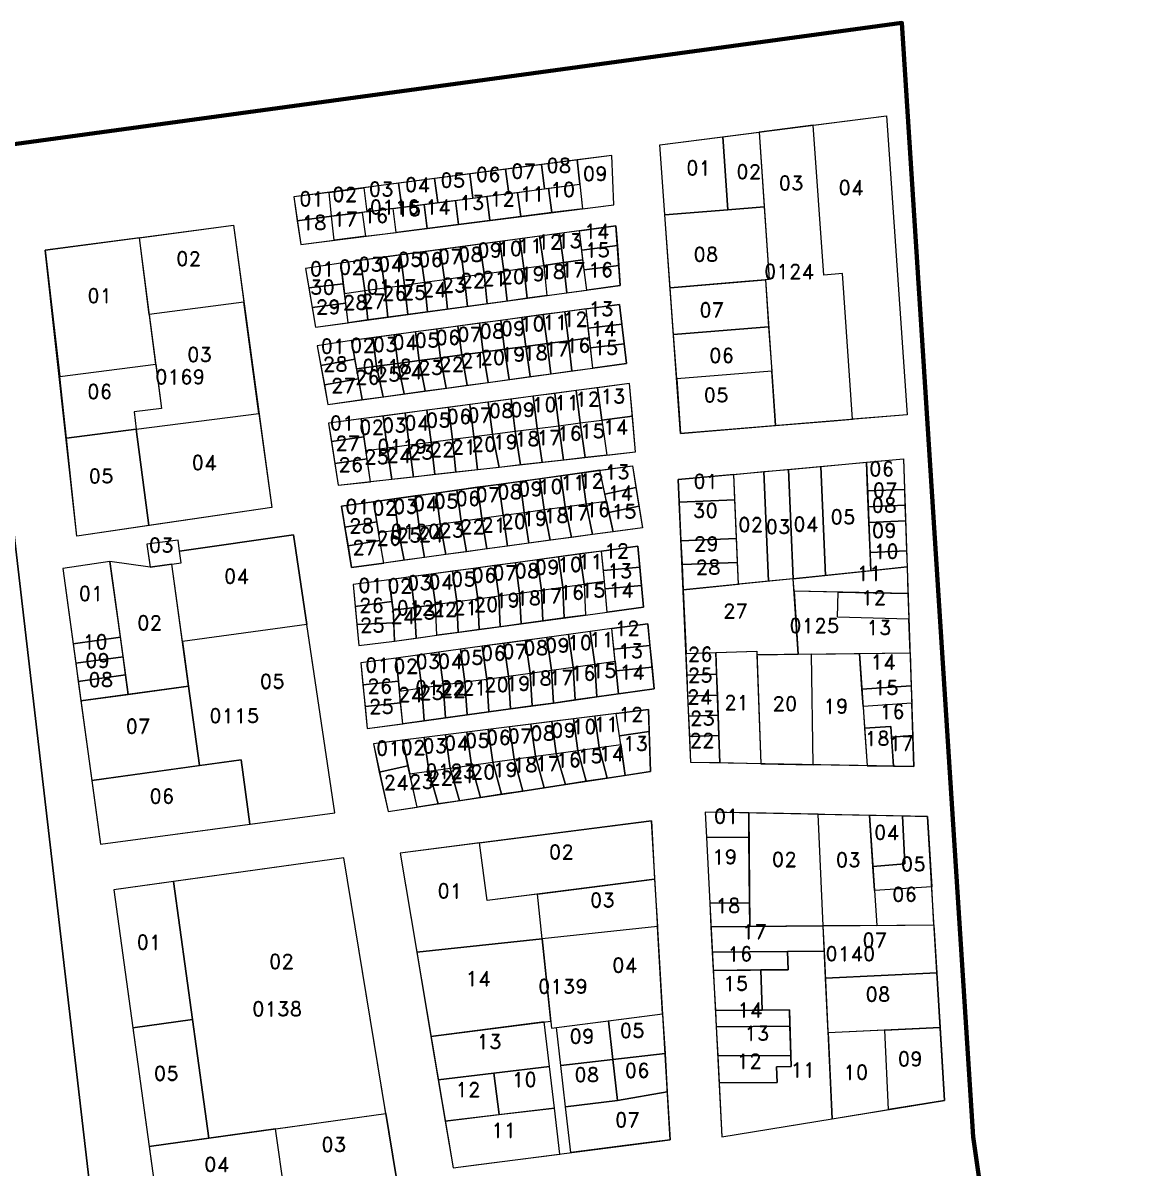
# Model space of a CAD drawing. Header units: inches. Extents: x 278406 to 279830, y 8664136 to 8666196.
# Drawn here: x 279525.7 to 279829.5, y 8665882.2 to 8666196.2 of the extents above; entities that cross this region are included whole.
import ezdxf
from ezdxf.enums import TextEntityAlignment as Align

# ---------------------------------------------------------------- set-up
doc = ezdxf.new("R2010")
doc.units = ezdxf.units.IN
doc.header["$MEASUREMENT"] = 0
for name, color, linetype in [('LOTE_PL', 4, 'Continuous'), ('LOTE_TXT', 7, 'ByLayer'), ('MZA_NRO', 1, 'Continuous'), ('SECTORES_PL', 7, 'ByLayer')]:
    doc.layers.add(name, color=color, linetype=linetype)
doc.layers.add('MZA_PL', color=7, linetype='Continuous', true_color=0xdc8a38)
doc.styles.add('LOTE_NRO', font='romand.shx')
doc.styles.add('MZA_NRO', font='romand.shx')

msp = doc.modelspace()

# ---------------------------------------------------------------- linework, layer by layer
at = {"layer": 'LOTE_PL'}
for points in [[(279742.4, 8666168.15), (279762.44, 8666170.7), (279768.11, 8666088.74), (279753.16, 8666087.52), (279750.4, 8666127.47), (279745.25, 8666127.05), (279742.4, 8666168.15)], [(279717.6, 8666164.99), (279727.52, 8666166.26), (279728.94, 8666145.78), (279718.99, 8666144.96), (279717.6, 8666164.99)], [(279742.4, 8666168.15), (279727.52, 8666166.26), (279730.32, 8666125.83), (279729.27, 8666125.74), (279732.04, 8666085.78), (279748.01, 8666087.09), (279753.16, 8666087.52), (279750.4, 8666127.47), (279745.25, 8666127.05), (279742.4, 8666168.15)], [(279700.34, 8666162.8), (279717.6, 8666164.99), (279718.99, 8666144.96), (279701.72, 8666143.55), (279700.34, 8666162.8)], [(279687.72, 8666146.35), (279687.22, 8666159.89), (279677.7, 8666158.64), (279679.18, 8666145.26), (279687.72, 8666146.35)], [(279648.25, 8666154.79), (279649.11, 8666148.17), (279658.92, 8666149.44), (279658.07, 8666156.08), (279648.25, 8666154.79)], [(279658.07, 8666156.08), (279658.92, 8666149.44), (279668.74, 8666150.7), (279667.89, 8666157.36), (279658.07, 8666156.08)], [(279667.89, 8666157.36), (279668.74, 8666150.7), (279678.44, 8666151.95), (279677.7, 8666158.64), (279667.89, 8666157.36)], [(279628.72, 8666152.23), (279629.57, 8666145.66), (279639.44, 8666146.93), (279638.58, 8666153.53), (279628.72, 8666152.23)], [(279638.58, 8666153.53), (279639.44, 8666146.93), (279649.11, 8666148.17), (279648.25, 8666154.79), (279638.58, 8666153.53)], [(279600.04, 8666148.52), (279600.97, 8666141.97), (279610.36, 8666143.18), (279609.68, 8666149.74), (279600.04, 8666148.52)], [(279619.2, 8666150.99), (279620.05, 8666144.43), (279610.36, 8666143.18), (279609.68, 8666149.74), (279619.2, 8666150.99)], [(279619.2, 8666150.99), (279620.05, 8666144.43), (279629.57, 8666145.66), (279628.72, 8666152.23), (279619.2, 8666150.99)], [(279653.74, 8666142.03), (279652.88, 8666148.66), (279661.36, 8666149.75), (279662.22, 8666143.11), (279653.74, 8666142.03)], [(279662.22, 8666143.11), (279661.36, 8666149.75), (279669.84, 8666150.85), (279670.7, 8666144.19), (279662.22, 8666143.11)], [(279670.7, 8666144.19), (279669.84, 8666150.85), (279678.44, 8666151.95), (279679.18, 8666145.26), (279670.7, 8666144.19)], [(279628.09, 8666138.78), (279627.25, 8666145.36), (279635.73, 8666146.45), (279636.58, 8666139.86), (279628.09, 8666138.78)], [(279636.58, 8666139.86), (279635.73, 8666146.45), (279644.31, 8666147.55), (279645.16, 8666140.95), (279636.58, 8666139.86)], [(279645.16, 8666140.95), (279644.31, 8666147.55), (279652.88, 8666148.66), (279653.74, 8666142.03), (279645.16, 8666140.95)], [(279601.9, 8666135.46), (279611.03, 8666136.61), (279610.36, 8666143.18), (279600.97, 8666141.97), (279601.9, 8666135.46)], [(279611.03, 8666136.61), (279610.36, 8666143.18), (279618.77, 8666144.26), (279619.61, 8666137.7), (279611.03, 8666136.61)], [(279628.09, 8666138.78), (279627.25, 8666145.36), (279618.77, 8666144.26), (279619.61, 8666137.7), (279628.09, 8666138.78)], [(279701.72, 8666143.55), (279718.99, 8666144.96), (279728.94, 8666145.78), (279730.32, 8666125.83), (279720.37, 8666125.01), (279703.15, 8666123.6), (279701.72, 8666143.55)], [(279583.46, 8666140.74), (279586.32, 8666119.63), (279560.4, 8666116.29), (279557.69, 8666137.31), (279583.46, 8666140.74)], [(279688.71, 8666135.14), (279678.92, 8666133.93), (279678.27, 8666139.21), (279688.31, 8666140.57), (279688.71, 8666135.14)], [(279557.69, 8666137.31), (279531.82, 8666133.87), (279535.87, 8666099.21), (279562.16, 8666102.6), (279557.69, 8666137.31)], [(279656.47, 8666136.26), (279657.61, 8666128.18), (279663.06, 8666128.95), (279661.92, 8666137), (279656.47, 8666136.26)], [(279661.92, 8666137), (279663.06, 8666128.95), (279668.5, 8666129.72), (279667.37, 8666137.74), (279661.92, 8666137)], [(279667.37, 8666137.74), (279668.5, 8666129.72), (279673.95, 8666130.48), (279672.82, 8666138.48), (279667.37, 8666137.74)], [(279672.82, 8666138.48), (279673.95, 8666130.48), (279679.25, 8666131.23), (279678.27, 8666139.21), (279672.82, 8666138.48)], [(279396.93, 8666119.61), (279428.26, 8665850.33), (279545.24, 8665866.89), (279513.92, 8666136.17), (279396.93, 8666119.61)], [(279634.67, 8666133.31), (279635.83, 8666125.11), (279641.27, 8666125.88), (279640.12, 8666134.05), (279634.67, 8666133.31)], [(279640.12, 8666134.05), (279641.27, 8666125.88), (279646.72, 8666126.65), (279645.57, 8666134.79), (279640.12, 8666134.05)], [(279645.57, 8666134.79), (279646.72, 8666126.65), (279652.17, 8666127.41), (279651.02, 8666135.53), (279645.57, 8666134.79)], [(279651.02, 8666135.53), (279652.17, 8666127.41), (279657.61, 8666128.18), (279656.47, 8666136.26), (279651.02, 8666135.53)], [(279689.1, 8666129.7), (279679.59, 8666128.53), (279678.92, 8666133.93), (279688.71, 8666135.14), (279689.1, 8666129.7)], [(279612.87, 8666130.37), (279613.9, 8666122.02), (279619.49, 8666122.81), (279618.32, 8666131.1), (279612.87, 8666130.37)], [(279618.32, 8666131.1), (279619.49, 8666122.81), (279624.94, 8666123.58), (279623.77, 8666131.84), (279618.32, 8666131.1)], [(279623.77, 8666131.84), (279624.94, 8666123.58), (279630.38, 8666124.34), (279629.22, 8666132.58), (279623.77, 8666131.84)], [(279629.22, 8666132.58), (279630.38, 8666124.34), (279635.83, 8666125.11), (279634.67, 8666133.31), (279629.22, 8666132.58)], [(279680.28, 8666122.93), (279679.25, 8666131.23), (279673.95, 8666130.48), (279674.83, 8666122.18), (279680.28, 8666122.93)], [(279612.87, 8666130.37), (279603.17, 8666128.85), (279604.09, 8666123.53), (279613.57, 8666124.7), (279612.87, 8666130.37)], [(279647.58, 8666118.47), (279646.72, 8666126.65), (279652.17, 8666127.41), (279653.03, 8666119.21), (279647.58, 8666118.47)], [(279653.03, 8666119.21), (279652.17, 8666127.41), (279657.61, 8666128.18), (279658.48, 8666119.95), (279653.03, 8666119.21)], [(279658.48, 8666119.95), (279657.61, 8666128.18), (279663.06, 8666128.95), (279663.93, 8666120.7), (279658.48, 8666119.95)], [(279663.93, 8666120.7), (279663.06, 8666128.95), (279668.5, 8666129.72), (279669.38, 8666121.44), (279663.93, 8666120.7)], [(279674.83, 8666122.18), (279673.95, 8666130.48), (279668.5, 8666129.72), (279669.38, 8666121.44), (279674.83, 8666122.18)], [(279689.5, 8666124.21), (279680.28, 8666122.93), (279679.59, 8666128.53), (279689.1, 8666129.7), (279689.5, 8666124.21)], [(279605.02, 8666118.21), (279614.22, 8666119.34), (279613.57, 8666124.7), (279604.09, 8666123.53), (279605.02, 8666118.21)], [(279625.78, 8666115.5), (279624.94, 8666123.58), (279630.38, 8666124.34), (279631.23, 8666116.24), (279625.78, 8666115.5)], [(279631.23, 8666116.24), (279630.38, 8666124.34), (279635.83, 8666125.11), (279636.68, 8666116.98), (279631.23, 8666116.24)], [(279636.68, 8666116.98), (279635.83, 8666125.11), (279641.27, 8666125.88), (279642.13, 8666117.72), (279636.68, 8666116.98)], [(279642.13, 8666117.72), (279641.27, 8666125.88), (279646.72, 8666126.65), (279647.58, 8666118.47), (279642.13, 8666117.72)], [(279703.15, 8666123.6), (279729.27, 8666125.74), (279730.16, 8666112.87), (279704.08, 8666110.73), (279703.15, 8666123.6)], [(279614.88, 8666114.01), (279613.9, 8666122.02), (279619.49, 8666122.81), (279620.33, 8666114.75), (279614.88, 8666114.01)], [(279620.33, 8666114.75), (279619.49, 8666122.81), (279624.94, 8666123.58), (279625.78, 8666115.5), (279620.33, 8666114.75)], [(279586.32, 8666119.63), (279560.4, 8666116.29), (279563.72, 8666090.52), (279556.2, 8666089.55), (279556.82, 8666084.77), (279590.46, 8666089.11), (279586.32, 8666119.63)], [(279605.96, 8666112.79), (279614.88, 8666114.01), (279614.22, 8666119.34), (279605.02, 8666118.21), (279605.96, 8666112.79)], [(279689.94, 8666113.58), (279680.71, 8666112.5), (279680.1, 8666117.8), (279689.31, 8666119.04), (279689.94, 8666113.58)], [(279656.71, 8666114.64), (279657.76, 8666106.72), (279663.61, 8666107.5), (279662.55, 8666115.43), (279656.71, 8666114.64)], [(279662.55, 8666115.43), (279663.61, 8666107.5), (279669.46, 8666108.28), (279668.4, 8666116.22), (279662.55, 8666115.43)], [(279668.4, 8666116.22), (279669.46, 8666108.28), (279675.31, 8666109.06), (279674.25, 8666117.01), (279668.4, 8666116.22)], [(279674.25, 8666117.01), (279675.31, 8666109.06), (279681.03, 8666109.82), (279680.1, 8666117.8), (279674.25, 8666117.01)], [(279633.32, 8666111.48), (279634.37, 8666103.6), (279640.22, 8666104.38), (279639.17, 8666112.27), (279633.32, 8666111.48)], [(279639.17, 8666112.27), (279640.22, 8666104.38), (279646.07, 8666105.16), (279645.01, 8666113.06), (279639.17, 8666112.27)], [(279645.01, 8666113.06), (279646.07, 8666105.16), (279651.91, 8666105.94), (279650.86, 8666113.85), (279645.01, 8666113.06)], [(279650.86, 8666113.85), (279651.91, 8666105.94), (279657.76, 8666106.72), (279656.71, 8666114.64), (279650.86, 8666113.85)], [(279690.56, 8666108.22), (279681.34, 8666107.14), (279680.71, 8666112.5), (279689.94, 8666113.58), (279690.56, 8666108.22)], [(279704.08, 8666110.73), (279730.16, 8666112.87), (279731, 8666100.75), (279704.95, 8666098.61), (279704.08, 8666110.73)], [(279607.42, 8666102.25), (279616.73, 8666103.97), (279615.78, 8666109.11), (279606.43, 8666107.66), (279607.42, 8666102.25)], [(279615.78, 8666109.11), (279617.22, 8666101.32), (279622.67, 8666102.05), (279621.63, 8666109.9), (279615.78, 8666109.11)], [(279621.63, 8666109.9), (279622.67, 8666102.05), (279628.52, 8666102.82), (279627.47, 8666110.69), (279621.63, 8666109.9)], [(279627.47, 8666110.69), (279628.52, 8666102.82), (279634.37, 8666103.6), (279633.32, 8666111.48), (279627.47, 8666110.69)], [(279676.24, 8666100.8), (279675.31, 8666109.06), (279669.46, 8666108.28), (279670.5, 8666100.01), (279676.24, 8666100.8)], [(279681.99, 8666101.58), (279681.03, 8666109.82), (279675.31, 8666109.06), (279676.24, 8666100.8), (279681.99, 8666101.58)], [(279653.26, 8666097.64), (279651.91, 8666105.94), (279646.07, 8666105.16), (279647.51, 8666096.86), (279653.26, 8666097.64)], [(279659.01, 8666098.43), (279657.76, 8666106.72), (279651.91, 8666105.94), (279653.26, 8666097.64), (279659.01, 8666098.43)], [(279664.75, 8666099.22), (279663.61, 8666107.5), (279657.76, 8666106.72), (279659.01, 8666098.43), (279664.75, 8666099.22)], [(279670.5, 8666100.01), (279669.46, 8666108.28), (279663.61, 8666107.5), (279664.75, 8666099.22), (279670.5, 8666100.01)], [(279691.18, 8666102.85), (279681.99, 8666101.58), (279681.34, 8666107.14), (279690.56, 8666108.22), (279691.18, 8666102.85)], [(279535.87, 8666099.21), (279562.16, 8666102.6), (279563.72, 8666090.52), (279556.2, 8666089.55), (279556.82, 8666084.77), (279537.69, 8666082.31), (279535.87, 8666099.21)], [(279608.38, 8666096.93), (279617.72, 8666098.66), (279616.73, 8666103.97), (279607.42, 8666102.25), (279608.38, 8666096.93)], [(279630.27, 8666094.49), (279628.52, 8666102.82), (279622.67, 8666102.05), (279624.53, 8666093.7), (279630.27, 8666094.49)], [(279636.02, 8666095.28), (279634.37, 8666103.6), (279628.52, 8666102.82), (279630.27, 8666094.49), (279636.02, 8666095.28)], [(279641.77, 8666096.07), (279640.22, 8666104.38), (279634.37, 8666103.6), (279636.02, 8666095.28), (279641.77, 8666096.07)], [(279647.51, 8666096.86), (279646.07, 8666105.16), (279640.22, 8666104.38), (279641.77, 8666096.07), (279647.51, 8666096.86)], [(279624.53, 8666093.7), (279622.67, 8666102.05), (279617.22, 8666101.32), (279618.78, 8666092.92), (279624.53, 8666093.7)], [(279704.95, 8666098.61), (279706.02, 8666083.65), (279732.04, 8666085.78), (279731, 8666100.75), (279704.95, 8666098.61)], [(279609.35, 8666091.62), (279618.78, 8666092.92), (279617.72, 8666098.66), (279608.38, 8666096.93), (279609.35, 8666091.62)], [(279683.27, 8666096.15), (279677.41, 8666095.38), (279678.54, 8666086.51), (279684.47, 8666087.27), (279683.27, 8666096.15)], [(279692.04, 8666097.3), (279683.27, 8666096.15), (279684.47, 8666087.27), (279692.84, 8666088.34), (279692.04, 8666097.3)], [(279659.56, 8666093.03), (279653.32, 8666092.21), (279654.44, 8666083.42), (279660.69, 8666084.22), (279659.56, 8666093.03)], [(279665.61, 8666093.83), (279659.56, 8666093.03), (279660.69, 8666084.22), (279666.74, 8666085), (279665.61, 8666093.83)], [(279671.51, 8666094.6), (279665.61, 8666093.83), (279666.74, 8666085), (279672.64, 8666085.75), (279671.51, 8666094.6)], [(279677.41, 8666095.38), (279671.51, 8666094.6), (279672.64, 8666085.75), (279678.54, 8666086.51), (279677.41, 8666095.38)], [(279636.51, 8666090), (279630.51, 8666089.21), (279631.63, 8666080.51), (279637.63, 8666081.27), (279636.51, 8666090)], [(279642.41, 8666090.78), (279636.51, 8666090), (279637.63, 8666081.27), (279643.53, 8666082.03), (279642.41, 8666090.78)], [(279648.26, 8666091.55), (279642.41, 8666090.78), (279643.53, 8666082.03), (279649.38, 8666082.78), (279648.26, 8666091.55)], [(279653.32, 8666092.21), (279648.26, 8666091.55), (279649.38, 8666082.78), (279654.44, 8666083.42), (279653.32, 8666092.21)], [(279593.96, 8666063.35), (279560.22, 8666058.36), (279556.82, 8666084.77), (279590.46, 8666089.11), (279593.96, 8666063.35)], [(279618.48, 8666087.63), (279609.55, 8666086.46), (279610.33, 8666081.42), (279619.19, 8666082.71), (279618.48, 8666087.63)], [(279624.48, 8666088.42), (279618.48, 8666087.63), (279619.74, 8666078.98), (279625.59, 8666079.73), (279624.48, 8666088.42)], [(279630.51, 8666089.21), (279624.48, 8666088.42), (279625.59, 8666079.73), (279631.63, 8666080.51), (279630.51, 8666089.21)], [(279685.77, 8666077.68), (279679.83, 8666077), (279678.54, 8666086.51), (279684.47, 8666087.27), (279685.77, 8666077.68)], [(279692.84, 8666088.34), (279684.47, 8666087.27), (279685.77, 8666077.68), (279693.7, 8666078.57), (279692.84, 8666088.34)], [(279556.82, 8666084.77), (279560.22, 8666058.36), (279540.53, 8666055.45), (279537.69, 8666082.31), (279556.82, 8666084.77)], [(279662.11, 8666075), (279656.25, 8666074.33), (279654.44, 8666083.42), (279660.69, 8666084.22), (279662.11, 8666075)], [(279668.05, 8666075.67), (279662.11, 8666075), (279660.69, 8666084.22), (279666.74, 8666085), (279668.05, 8666075.67)], [(279673.92, 8666076.33), (279668.05, 8666075.67), (279666.74, 8666085), (279672.64, 8666085.75), (279673.92, 8666076.33)], [(279679.83, 8666077), (279673.92, 8666076.33), (279672.64, 8666085.75), (279678.54, 8666086.51), (279679.83, 8666077)], [(279610.33, 8666081.42), (279611.26, 8666075.39), (279620.07, 8666076.67), (279619.19, 8666082.71), (279610.33, 8666081.42)], [(279632.77, 8666071.67), (279626.86, 8666071), (279625.59, 8666079.73), (279631.63, 8666080.51), (279632.77, 8666071.67)], [(279638.63, 8666072.34), (279632.77, 8666071.67), (279631.63, 8666080.51), (279637.63, 8666081.27), (279638.63, 8666072.34)], [(279644.45, 8666073), (279638.63, 8666072.34), (279637.63, 8666081.27), (279643.53, 8666082.03), (279644.45, 8666073)], [(279650.31, 8666073.66), (279644.45, 8666073), (279643.53, 8666082.03), (279649.38, 8666082.78), (279650.31, 8666073.66)], [(279656.25, 8666074.33), (279650.31, 8666073.66), (279649.38, 8666082.78), (279654.44, 8666083.42), (279656.25, 8666074.33)], [(279626.86, 8666071), (279621, 8666070.34), (279619.74, 8666078.98), (279625.59, 8666079.73), (279626.86, 8666071)], [(279611.26, 8666075.39), (279612.13, 8666069.45), (279621, 8666070.34), (279620.07, 8666076.67), (279611.26, 8666075.39)], [(279692.82, 8666074.76), (279693.76, 8666068.84), (279685.3, 8666067.03), (279683.91, 8666073.53), (279692.82, 8666074.76)], [(279744.51, 8666074.61), (279745.75, 8666044.73), (279736.89, 8666043.82), (279735.64, 8666073.8), (279744.51, 8666074.61)], [(279756.95, 8666075.76), (279758.19, 8666046.01), (279745.75, 8666044.73), (279744.51, 8666074.61), (279756.95, 8666075.76)], [(279767.37, 8666068.31), (279757.28, 8666067.89), (279756.95, 8666075.76), (279767.13, 8666076.7), (279767.37, 8666068.31)], [(279667.46, 8666071.24), (279662.02, 8666070.48), (279663.18, 8666062.01), (279668.63, 8666062.76), (279667.46, 8666071.24)], [(279673.21, 8666072.04), (279667.46, 8666071.24), (279668.63, 8666062.76), (279674.38, 8666063.55), (279673.21, 8666072.04)], [(279678.95, 8666072.84), (279673.21, 8666072.04), (279674.38, 8666063.55), (279680.12, 8666064.34), (279678.95, 8666072.84)], [(279683.91, 8666073.53), (279678.95, 8666072.84), (279680.12, 8666064.34), (279685.71, 8666065.11), (279683.91, 8666073.53)], [(279705.37, 8666071.01), (279705.65, 8666064.76), (279720.9, 8666065.4), (279720.61, 8666072.41), (279705.37, 8666071.01)], [(279728.82, 8666073.17), (279730.08, 8666043.12), (279721.86, 8666042.27), (279720.61, 8666072.41), (279728.82, 8666073.17)], [(279735.64, 8666073.8), (279736.89, 8666043.82), (279730.08, 8666043.12), (279728.82, 8666073.17), (279735.64, 8666073.8)], [(279644.72, 8666068.08), (279638.98, 8666067.28), (279640.14, 8666058.83), (279645.89, 8666059.63), (279644.72, 8666068.08)], [(279650.39, 8666068.87), (279644.72, 8666068.08), (279645.89, 8666059.63), (279651.55, 8666060.41), (279650.39, 8666068.87)], [(279656.18, 8666069.67), (279650.39, 8666068.87), (279651.55, 8666060.41), (279657.35, 8666061.2), (279656.18, 8666069.67)], [(279662.02, 8666070.48), (279656.18, 8666069.67), (279657.35, 8666061.2), (279663.18, 8666062.01), (279662.02, 8666070.48)], [(279693.76, 8666068.84), (279694.57, 8666063.7), (279686.38, 8666061.95), (279685.3, 8666067.03), (279693.76, 8666068.84)], [(279767.52, 8666063.97), (279757.46, 8666063.55), (279757.28, 8666067.89), (279767.37, 8666068.31), (279767.52, 8666063.97)], [(279621.84, 8666064.9), (279613.08, 8666063.68), (279614.02, 8666057.96), (279622.76, 8666059.43), (279621.84, 8666064.9)], [(279627.49, 8666065.69), (279621.84, 8666064.9), (279623.25, 8666056.51), (279628.65, 8666057.25), (279627.49, 8666065.69)], [(279633.24, 8666066.49), (279627.49, 8666065.69), (279628.65, 8666057.25), (279634.41, 8666058.04), (279633.24, 8666066.49)], [(279638.98, 8666067.28), (279633.24, 8666066.49), (279634.41, 8666058.04), (279640.14, 8666058.83), (279638.98, 8666067.28)], [(279687.5, 8666056.7), (279681.86, 8666055.92), (279680.12, 8666064.34), (279685.71, 8666065.11), (279687.5, 8666056.7)], [(279706.13, 8666054.23), (279721.34, 8666054.87), (279720.9, 8666065.4), (279705.65, 8666064.76), (279706.13, 8666054.23)], [(279664.47, 8666053.55), (279658.57, 8666052.74), (279657.35, 8666061.2), (279663.18, 8666062.01), (279664.47, 8666053.55)], [(279670.31, 8666054.35), (279664.47, 8666053.55), (279663.18, 8666062.01), (279668.63, 8666062.76), (279670.31, 8666054.35)], [(279676.11, 8666055.14), (279670.31, 8666054.35), (279668.63, 8666062.76), (279674.38, 8666063.55), (279676.11, 8666055.14)], [(279681.86, 8666055.92), (279676.11, 8666055.14), (279674.38, 8666063.55), (279680.12, 8666064.34), (279681.86, 8666055.92)], [(279694.57, 8666063.7), (279695.54, 8666057.78), (279687.5, 8666056.7), (279686.38, 8666061.95), (279694.57, 8666063.7)], [(279767.66, 8666059.67), (279757.64, 8666059.26), (279757.46, 8666063.55), (279767.52, 8666063.97), (279767.66, 8666059.67)], [(279614.02, 8666057.96), (279614.86, 8666052.83), (279623.62, 8666054.3), (279622.76, 8666059.43), (279614.02, 8666057.96)], [(279641.65, 8666050.43), (279635.85, 8666049.64), (279634.41, 8666058.04), (279640.14, 8666058.83), (279641.65, 8666050.43)], [(279647.33, 8666051.21), (279641.65, 8666050.43), (279640.14, 8666058.83), (279645.89, 8666059.63), (279647.33, 8666051.21)], [(279652.88, 8666051.97), (279647.33, 8666051.21), (279645.89, 8666059.63), (279651.55, 8666060.41), (279652.88, 8666051.97)], [(279658.57, 8666052.74), (279652.88, 8666051.97), (279651.55, 8666060.41), (279657.35, 8666061.2), (279658.57, 8666052.74)], [(279767.95, 8666051.43), (279757.99, 8666051.01), (279757.64, 8666059.26), (279767.66, 8666059.67), (279767.95, 8666051.43)], [(279599.94, 8666055.81), (279603.59, 8666031.28), (279569.48, 8666026.58), (279566.55, 8666047.83), (279569.13, 8666048.19), (279568.7, 8666051.35), (279599.94, 8666055.81)], [(279630.21, 8666048.87), (279624.66, 8666048.11), (279623.25, 8666056.51), (279628.65, 8666057.25), (279630.21, 8666048.87)], [(279635.85, 8666049.64), (279630.21, 8666048.87), (279628.65, 8666057.25), (279634.41, 8666058.04), (279635.85, 8666049.64)], [(279568.7, 8666051.35), (279568.27, 8666054.42), (279559.76, 8666053.25), (279560.19, 8666050.08), (279560.61, 8666047.01), (279569.13, 8666048.19), (279568.7, 8666051.35)], [(279614.86, 8666052.83), (279615.84, 8666046.91), (279624.66, 8666048.11), (279623.62, 8666054.3), (279614.86, 8666052.83)], [(279694.28, 8666052.74), (279694.81, 8666046.96), (279684.86, 8666046.04), (279684.37, 8666051.4), (279694.28, 8666052.74)], [(279706.42, 8666047.67), (279721.61, 8666048.3), (279721.34, 8666054.87), (279706.13, 8666054.23), (279706.42, 8666047.67)], [(279666.73, 8666049.01), (279660.78, 8666048.2), (279661.91, 8666039.87), (279667.86, 8666040.68), (279666.73, 8666049.01)], [(279672.58, 8666049.8), (279666.73, 8666049.01), (279667.86, 8666040.68), (279673.71, 8666041.47), (279672.58, 8666049.8)], [(279678.42, 8666050.59), (279672.58, 8666049.8), (279673.71, 8666041.47), (279679.55, 8666042.27), (279678.42, 8666050.59)], [(279684.37, 8666051.4), (279678.42, 8666050.59), (279679.55, 8666042.27), (279685.14, 8666043.03), (279684.37, 8666051.4)], [(279768.1, 8666047.03), (279758.19, 8666046.01), (279757.99, 8666051.01), (279767.95, 8666051.43), (279768.1, 8666047.03)], [(279539.49, 8666025.97), (279552.47, 8666027.75), (279549.61, 8666048.51), (279536.65, 8666046.57), (279539.49, 8666025.97)], [(279549.61, 8666048.51), (279554.62, 8666012.1), (279571.16, 8666014.38), (279566.55, 8666047.83), (279560.61, 8666047.01), (279549.61, 8666048.51)], [(279643.54, 8666045.87), (279637.69, 8666045.08), (279638.83, 8666036.74), (279644.67, 8666037.53), (279643.54, 8666045.87)], [(279649.29, 8666046.65), (279643.54, 8666045.87), (279644.67, 8666037.53), (279650.42, 8666038.31), (279649.29, 8666046.65)], [(279655.04, 8666047.43), (279649.29, 8666046.65), (279650.42, 8666038.31), (279656.17, 8666039.09), (279655.04, 8666047.43)], [(279660.78, 8666048.2), (279655.04, 8666047.43), (279656.17, 8666039.09), (279661.91, 8666039.87), (279660.78, 8666048.2)], [(279694.81, 8666046.96), (279695.27, 8666041.98), (279685.32, 8666041.06), (279684.86, 8666046.04), (279694.81, 8666046.96)], [(279706.74, 8666040.72), (279721.86, 8666042.27), (279721.61, 8666048.3), (279706.42, 8666047.67), (279706.74, 8666040.72)], [(279768.35, 8666039.74), (279737.12, 8666040.39), (279736.89, 8666043.82), (279768.1, 8666047.03), (279768.35, 8666039.74)], [(279626.1, 8666043.51), (279616.29, 8666042.19), (279616.83, 8666036.21), (279626.9, 8666037.58), (279626.1, 8666043.51)], [(279631.95, 8666044.3), (279626.1, 8666043.51), (279627.23, 8666035.16), (279633.08, 8666035.96), (279631.95, 8666044.3)], [(279637.69, 8666045.08), (279631.95, 8666044.3), (279633.08, 8666035.96), (279638.83, 8666036.74), (279637.69, 8666045.08)], [(279685.91, 8666034.66), (279685.14, 8666043.03), (279679.55, 8666042.27), (279679.97, 8666033.85), (279685.91, 8666034.66)], [(279736.89, 8666043.82), (279706.74, 8666040.72), (279707.52, 8666023.26), (279726.91, 8666023.94), (279726.94, 8666022.95), (279738.23, 8666023.09), (279736.89, 8666043.82)], [(279662.33, 8666031.44), (279656.59, 8666030.66), (279656.17, 8666039.09), (279661.91, 8666039.87), (279662.33, 8666031.44)], [(279668.28, 8666032.25), (279662.33, 8666031.44), (279661.91, 8666039.87), (279667.86, 8666040.68), (279668.28, 8666032.25)], [(279674.12, 8666033.05), (279668.28, 8666032.25), (279667.86, 8666040.68), (279673.71, 8666041.47), (279674.12, 8666033.05)], [(279679.97, 8666033.85), (279674.12, 8666033.05), (279673.71, 8666041.47), (279679.55, 8666042.27), (279679.97, 8666033.85)], [(279695.27, 8666041.98), (279695.82, 8666036.01), (279685.91, 8666034.66), (279685.32, 8666041.06), (279695.27, 8666041.98)], [(279768.59, 8666032.74), (279749, 8666033.29), (279749.2, 8666040.14), (279737.12, 8666040.39), (279738.23, 8666023.09), (279768.91, 8666023.47), (279768.59, 8666032.74)], [(279768.59, 8666032.74), (279749, 8666033.29), (279749.2, 8666040.14), (279768.35, 8666039.74), (279768.59, 8666032.74)], [(279626.9, 8666037.58), (279616.83, 8666036.21), (279617.29, 8666031.23), (279627.4, 8666031.73), (279627.23, 8666035.16), (279626.9, 8666037.58)], [(279638.83, 8666036.74), (279633.08, 8666035.96), (279633.5, 8666027.51), (279639.25, 8666028.3), (279638.83, 8666036.74)], [(279645.09, 8666029.09), (279639.25, 8666028.3), (279638.83, 8666036.74), (279644.67, 8666037.53), (279645.09, 8666029.09)], [(279650.84, 8666029.88), (279645.09, 8666029.09), (279644.67, 8666037.53), (279650.42, 8666038.31), (279650.84, 8666029.88)], [(279656.59, 8666030.66), (279650.84, 8666029.88), (279650.42, 8666038.31), (279656.17, 8666039.09), (279656.59, 8666030.66)], [(279633.08, 8666035.96), (279627.23, 8666035.16), (279627.65, 8666026.72), (279633.5, 8666027.51), (279633.08, 8666035.96)], [(279611.28, 8665979.65), (279603.59, 8666031.28), (279569.48, 8666026.58), (279571.16, 8666014.38), (279574.16, 8665992.59), (279585.56, 8665994.16), (279587.99, 8665976.51), (279611.28, 8665979.65)], [(279627.4, 8666031.73), (279617.29, 8666031.23), (279617.83, 8666025.46), (279627.65, 8666026.72), (279627.4, 8666031.73)], [(279687.2, 8666030.14), (279681.26, 8666029.32), (279682.49, 8666020.4), (279688.1, 8666021.17), (279687.2, 8666030.14)], [(279697.01, 8666031.48), (279697.61, 8666025.51), (279687.76, 8666024.53), (279687.2, 8666030.14), (279697.01, 8666031.48)], [(279540.23, 8666020.62), (279553.2, 8666022.4), (279552.47, 8666027.75), (279539.49, 8666025.97), (279540.23, 8666020.62)], [(279669.37, 8666027.69), (279663.52, 8666026.89), (279664.76, 8666017.95), (279670.6, 8666018.76), (279669.37, 8666027.69)], [(279675.31, 8666028.51), (279669.37, 8666027.69), (279670.6, 8666018.76), (279676.54, 8666019.58), (279675.31, 8666028.51)], [(279681.26, 8666029.32), (279675.31, 8666028.51), (279676.54, 8666019.58), (279682.49, 8666020.4), (279681.26, 8666029.32)], [(279645.69, 8666024.45), (279639.74, 8666023.64), (279640.98, 8666014.67), (279646.92, 8666015.49), (279645.69, 8666024.45)], [(279651.63, 8666025.27), (279645.69, 8666024.45), (279646.92, 8666015.49), (279652.87, 8666016.31), (279651.63, 8666025.27)], [(279657.58, 8666026.08), (279651.63, 8666025.27), (279652.87, 8666016.31), (279658.81, 8666017.13), (279657.58, 8666026.08)], [(279663.52, 8666026.89), (279657.58, 8666026.08), (279658.81, 8666017.13), (279664.76, 8666017.95), (279663.52, 8666026.89)], [(279697.61, 8666025.51), (279698.2, 8666019.54), (279688.36, 8666018.56), (279687.76, 8666024.53), (279697.61, 8666025.51)], [(279715.71, 8666023.55), (279726.91, 8666023.94), (279727.98, 8665993.08), (279716.77, 8665993.29), (279715.71, 8666023.55)], [(279540.91, 8666015.66), (279553.89, 8666017.45), (279553.2, 8666022.4), (279540.23, 8666020.62), (279540.91, 8666015.66)], [(279628.05, 8666022.04), (279618.34, 8666020.71), (279618.96, 8666014.74), (279628.69, 8666015.71), (279628.05, 8666022.04)], [(279633.9, 8666022.84), (279628.05, 8666022.04), (279628.96, 8666013.02), (279635.14, 8666013.87), (279633.9, 8666022.84)], [(279639.74, 8666023.64), (279633.9, 8666022.84), (279635.14, 8666013.87), (279640.98, 8666014.67), (279639.74, 8666023.64)], [(279688.1, 8666021.17), (279688.99, 8666012.21), (279683.05, 8666011.38), (279682.49, 8666020.4), (279688.1, 8666021.17)], [(279707.52, 8666023.26), (279715.71, 8666023.55), (279715.91, 8666017.65), (279707.79, 8666017.37), (279707.52, 8666023.26)], [(279742.33, 8665992.81), (279741.95, 8666023.13), (279726.94, 8666022.95), (279727.98, 8665993.08), (279742.33, 8665992.81)], [(279742.33, 8665992.81), (279741.95, 8666023.13), (279755.04, 8666023.3), (279757.18, 8665992.53), (279742.33, 8665992.81)], [(279769.22, 8666014.48), (279755.72, 8666013.54), (279755.04, 8666023.3), (279768.91, 8666023.47), (279769.22, 8666014.48)], [(279664.76, 8666017.95), (279665.32, 8666008.92), (279659.37, 8666008.09), (279658.81, 8666017.13), (279664.76, 8666017.95)], [(279670.6, 8666018.76), (279671.16, 8666009.73), (279665.32, 8666008.92), (279664.76, 8666017.95), (279670.6, 8666018.76)], [(279676.54, 8666019.58), (279677.1, 8666010.56), (279671.16, 8666009.73), (279670.6, 8666018.76), (279676.54, 8666019.58)], [(279682.49, 8666020.4), (279683.05, 8666011.38), (279677.1, 8666010.56), (279676.54, 8666019.58), (279682.49, 8666020.4)], [(279698.2, 8666019.54), (279698.8, 8666013.57), (279688.99, 8666012.21), (279688.36, 8666018.56), (279698.2, 8666019.54)], [(279707.79, 8666017.37), (279715.91, 8666017.65), (279716.12, 8666011.86), (279708.05, 8666011.58), (279707.79, 8666017.37)], [(279541.65, 8666010.31), (279554.62, 8666012.1), (279553.89, 8666017.45), (279540.91, 8666015.66), (279541.65, 8666010.31)], [(279544.65, 8665988.52), (279574.16, 8665992.59), (279571.16, 8666014.38), (279541.65, 8666010.31), (279544.65, 8665988.52)], [(279628.69, 8666015.71), (279618.96, 8666014.74), (279619.57, 8666008.77), (279629.28, 8666009.74), (279628.69, 8666015.71)], [(279640.98, 8666014.67), (279641.55, 8666005.62), (279635.7, 8666004.81), (279635.14, 8666013.87), (279640.98, 8666014.67)], [(279646.92, 8666015.49), (279647.49, 8666006.44), (279641.55, 8666005.62), (279640.98, 8666014.67), (279646.92, 8666015.49)], [(279652.87, 8666016.31), (279653.43, 8666007.27), (279647.49, 8666006.44), (279646.92, 8666015.49), (279652.87, 8666016.31)], [(279658.81, 8666017.13), (279659.37, 8666008.09), (279653.43, 8666007.27), (279652.87, 8666016.31), (279658.81, 8666017.13)], [(279769.38, 8666009.68), (279756.05, 8666008.76), (279755.72, 8666013.54), (279769.22, 8666014.48), (279769.38, 8666009.68)], [(279635.14, 8666013.87), (279635.7, 8666004.81), (279629.86, 8666003.99), (279628.96, 8666013.02), (279635.14, 8666013.87)], [(279708.05, 8666011.58), (279716.12, 8666011.86), (279716.31, 8666006.43), (279708.29, 8666006.15), (279708.05, 8666011.58)], [(279629.28, 8666009.74), (279619.57, 8666008.77), (279620.13, 8666002.77), (279629.86, 8666003.99), (279629.28, 8666009.74)], [(279769.38, 8666009.68), (279756.05, 8666008.76), (279756.46, 8666002.82), (279763.62, 8666003.32), (279763.82, 8666000.38), (279769.69, 8666000.79), (279769.38, 8666009.68)], [(279676.7, 8666005.38), (279670.74, 8666004.64), (279671.95, 8665995.92), (279677.9, 8665996.74), (279676.7, 8666005.38)], [(279682.55, 8666006.11), (279676.7, 8666005.38), (279677.9, 8665996.74), (279683.74, 8665997.55), (279682.55, 8666006.11)], [(279688.41, 8666006.84), (279682.55, 8666006.11), (279683.74, 8665997.55), (279689.63, 8665998.37), (279688.41, 8666006.84)], [(279697.24, 8666007.94), (279697.43, 8666001.95), (279689.28, 8666000.77), (279688.41, 8666006.84), (279697.24, 8666007.94)], [(279708.29, 8666006.15), (279716.31, 8666006.43), (279716.5, 8666000.81), (279708.55, 8666000.53), (279708.29, 8666006.15)], [(279653.28, 8666002.46), (279647.43, 8666001.73), (279648.68, 8665992.69), (279654.52, 8665993.5), (279653.28, 8666002.46)], [(279659.14, 8666003.19), (279653.28, 8666002.46), (279654.52, 8665993.5), (279660.37, 8665994.31), (279659.14, 8666003.19)], [(279664.99, 8666003.92), (279659.14, 8666003.19), (279660.37, 8665994.31), (279666.21, 8665995.12), (279664.99, 8666003.92)], [(279670.74, 8666004.64), (279664.99, 8666003.92), (279666.21, 8665995.12), (279671.95, 8665995.92), (279670.74, 8666004.64)], [(279697.43, 8666001.95), (279697.77, 8665990.95), (279690.85, 8665989.89), (279689.28, 8666000.77), (279697.43, 8666001.95)], [(279764.38, 8665992.4), (279763.62, 8666003.32), (279756.46, 8666002.82), (279757.18, 8665992.53), (279764.38, 8665992.4)], [(279629.76, 8665999.52), (279621.82, 8665998.53), (279623.41, 8665990.79), (279631.3, 8665992.53), (279629.76, 8665999.52)], [(279635.72, 8666000.26), (279629.76, 8665999.52), (279631.79, 8665990.35), (279636.99, 8665991.07), (279635.72, 8666000.26)], [(279641.57, 8666000.99), (279635.72, 8666000.26), (279636.99, 8665991.07), (279642.84, 8665991.88), (279641.57, 8666000.99)], [(279647.43, 8666001.73), (279641.57, 8666000.99), (279642.84, 8665991.88), (279648.68, 8665992.69), (279647.43, 8666001.73)], [(279708.87, 8665993.43), (279708.55, 8666000.53), (279716.5, 8666000.81), (279716.77, 8665993.29), (279708.87, 8665993.43)], [(279769.69, 8666000.79), (279763.82, 8666000.38), (279764.38, 8665992.4), (279769.98, 8665992.29), (279769.69, 8666000.79)], [(279674.44, 8665987.39), (279668.61, 8665986.49), (279666.21, 8665995.12), (279671.95, 8665995.92), (279674.44, 8665987.39)], [(279680.17, 8665988.26), (279674.44, 8665987.39), (279671.95, 8665995.92), (279677.9, 8665996.74), (279680.17, 8665988.26)], [(279685.91, 8665989.14), (279680.17, 8665988.26), (279677.9, 8665996.74), (279683.74, 8665997.55), (279685.91, 8665989.14)], [(279689.63, 8665998.37), (279690.85, 8665989.89), (279685.91, 8665989.14), (279683.74, 8665997.55), (279689.63, 8665998.37)], [(279587.99, 8665976.51), (279585.56, 8665994.16), (279544.65, 8665988.52), (279547.06, 8665970.99), (279587.99, 8665976.51)], [(279631.3, 8665992.53), (279623.41, 8665990.79), (279625.9, 8665979.97), (279633.81, 8665981.18), (279631.3, 8665992.53)], [(279651.21, 8665983.84), (279645.38, 8665982.94), (279642.84, 8665991.88), (279648.68, 8665992.69), (279651.21, 8665983.84)], [(279656.94, 8665984.71), (279651.21, 8665983.84), (279648.68, 8665992.69), (279654.52, 8665993.5), (279656.94, 8665984.71)], [(279662.77, 8665985.6), (279656.94, 8665984.71), (279654.52, 8665993.5), (279660.37, 8665994.31), (279662.77, 8665985.6)], [(279668.61, 8665986.49), (279662.77, 8665985.6), (279660.37, 8665994.31), (279666.21, 8665995.12), (279668.61, 8665986.49)], [(279639.54, 8665982.05), (279633.81, 8665981.18), (279631.79, 8665990.35), (279636.99, 8665991.07), (279639.54, 8665982.05)], [(279645.38, 8665982.94), (279639.54, 8665982.05), (279636.99, 8665991.07), (279642.84, 8665991.88), (279645.38, 8665982.94)], [(279724.72, 8665979.58), (279712.73, 8665979.81), (279713.09, 8665972.82), (279724.77, 8665972.91), (279724.72, 8665979.58)], [(279698.88, 8665961.42), (279652.96, 8665955.57), (279650.94, 8665971.37), (279698.05, 8665977.43), (279698.88, 8665961.42)], [(279743.72, 8665979.21), (279724.72, 8665979.58), (279724.96, 8665948.48), (279745.12, 8665948.64), (279743.72, 8665979.21)], [(279757.81, 8665978.93), (279759.77, 8665948.75), (279745.12, 8665948.64), (279743.72, 8665979.21), (279757.81, 8665978.93)], [(279766.81, 8665978.76), (279767.51, 8665965.61), (279758.72, 8665964.93), (279757.81, 8665978.93), (279766.81, 8665978.76)], [(279773.71, 8665978.62), (279774.85, 8665959.36), (279759.15, 8665958.34), (279758.72, 8665964.93), (279767.51, 8665965.61), (279766.81, 8665978.76), (279773.71, 8665978.62)], [(279629.12, 8665968.56), (279633.7, 8665941.44), (279668.06, 8665945.09), (279666.76, 8665957.33), (279652.96, 8665955.57), (279650.94, 8665971.37), (279629.12, 8665968.56)], [(279724.77, 8665972.91), (279713.09, 8665972.82), (279714.02, 8665954.84), (279724.91, 8665954.93), (279724.77, 8665972.91)], [(279567.03, 8665960.8), (279576.7, 8665890.43), (279625.22, 8665897.15), (279613.68, 8665967.31), (279567.03, 8665960.8)], [(279699.66, 8665948.45), (279668.06, 8665945.09), (279666.76, 8665957.33), (279698.88, 8665961.42), (279699.66, 8665948.45)], [(279550.69, 8665958.52), (279555.89, 8665920.67), (279572.24, 8665922.94), (279567.03, 8665960.8), (279550.69, 8665958.52)], [(279775.48, 8665948.88), (279774.85, 8665959.36), (279759.15, 8665958.34), (279759.77, 8665948.75), (279775.48, 8665948.88)], [(279714.02, 8665954.84), (279714.35, 8665948.4), (279724.96, 8665948.48), (279724.91, 8665954.93), (279714.02, 8665954.84)], [(279699.66, 8665948.45), (279668.06, 8665945.09), (279670.68, 8665920.57), (279701.1, 8665924.49), (279699.66, 8665948.45)], [(279714.72, 8665941.41), (279745.44, 8665941.65), (279745.12, 8665948.64), (279714.35, 8665948.4), (279714.72, 8665941.41)], [(279776.26, 8665935.7), (279745.78, 8665934.3), (279745.12, 8665948.64), (279775.48, 8665948.88), (279776.26, 8665935.7)], [(279637.6, 8665918.27), (279670.47, 8665922.51), (279668.06, 8665945.09), (279633.7, 8665941.44), (279637.6, 8665918.27)], [(279714.97, 8665936.42), (279735.47, 8665936.58), (279735.31, 8665941.57), (279714.72, 8665941.41), (279714.97, 8665936.42)], [(279716.58, 8665905.56), (279717.34, 8665890.78), (279747.54, 8665895.72), (279745.44, 8665941.65), (279735.31, 8665941.57), (279735.47, 8665936.58), (279728.03, 8665936.52), (279728.39, 8665925.53), (279735.84, 8665925.59), (279736.35, 8665910.02), (279732.32, 8665909.98), (279732.47, 8665905.68), (279716.58, 8665905.56)], [(279715.55, 8665925.43), (279728.39, 8665925.53), (279728.03, 8665936.52), (279714.97, 8665936.42), (279715.55, 8665925.43)], [(279777.15, 8665920.73), (279746.46, 8665919.32), (279745.78, 8665934.3), (279776.26, 8665935.7), (279777.15, 8665920.73)], [(279701.76, 8665913.61), (279687.47, 8665911.98), (279686.3, 8665922.58), (279701.1, 8665924.49), (279701.76, 8665913.61)], [(279715.78, 8665920.94), (279735.99, 8665921.1), (279735.84, 8665925.59), (279715.55, 8665925.43), (279715.78, 8665920.94)], [(279555.89, 8665920.67), (279560.36, 8665888.16), (279576.7, 8665890.43), (279572.24, 8665922.94), (279555.89, 8665920.67)], [(279639.6, 8665906.44), (279670.06, 8665910.08), (279668.6, 8665922.27), (279637.6, 8665918.27), (279639.6, 8665906.44)], [(279687.47, 8665911.98), (279673.17, 8665910.35), (279671.99, 8665920.74), (279686.3, 8665922.58), (279687.47, 8665911.98)], [(279716.19, 8665912.95), (279736.25, 8665913.11), (279735.99, 8665921.1), (279715.78, 8665920.94), (279716.19, 8665912.95)], [(279763.04, 8665898.26), (279762.04, 8665920.03), (279777.15, 8665920.73), (279778.33, 8665900.76), (279763.04, 8665898.26)], [(279763.04, 8665898.26), (279762.04, 8665920.03), (279746.46, 8665919.32), (279747.54, 8665895.72), (279763.04, 8665898.26)], [(279688.7, 8665900.74), (279674.47, 8665899.04), (279673.17, 8665910.35), (279687.47, 8665911.98), (279688.7, 8665900.74)], [(279702.39, 8665903.13), (279688.7, 8665900.74), (279687.47, 8665911.98), (279701.76, 8665913.61), (279702.39, 8665903.13)], [(279716.58, 8665905.56), (279732.47, 8665905.68), (279732.32, 8665909.98), (279736.35, 8665910.02), (279736.25, 8665913.11), (279716.19, 8665912.95), (279716.58, 8665905.56)], [(279641.51, 8665895.1), (279656.25, 8665896.86), (279654.83, 8665908.26), (279639.6, 8665906.44), (279641.51, 8665895.1)], [(279656.25, 8665896.86), (279671.42, 8665898.67), (279670.06, 8665910.08), (279654.83, 8665908.26), (279656.25, 8665896.86)], [(279703.18, 8665889.95), (279698.72, 8665889.38), (279690.78, 8665888.36), (279682.35, 8665887.27), (279675.91, 8665886.44), (279674.47, 8665899.04), (279688.7, 8665900.74), (279702.39, 8665903.13), (279703.18, 8665889.95)], [(279643.67, 8665882.28), (279650.61, 8665883.17), (279666.48, 8665885.22), (279672.93, 8665886.05), (279671.42, 8665898.67), (279641.51, 8665895.1), (279643.67, 8665882.28)], [(279597.41, 8665875.64), (279595, 8665892.96), (279625.22, 8665897.15), (279628.02, 8665879.88), (279597.41, 8665875.64)], [(279597.41, 8665875.64), (279595, 8665892.96), (279560.36, 8665888.16), (279562.74, 8665870.84), (279597.41, 8665875.64)]]:
    msp.add_lwpolyline(points, close=True, dxfattribs=at)
at = {"layer": 'MZA_PL'}
for points in [[(279768.11, 8666088.74), (279706.02, 8666083.65), (279700.34, 8666162.8), (279762.44, 8666170.7), (279768.11, 8666088.74)], [(279687.22, 8666159.89), (279600.04, 8666148.52), (279601.9, 8666135.46), (279687.72, 8666146.35), (279687.22, 8666159.89)], [(279593.96, 8666063.35), (279540.53, 8666055.45), (279531.82, 8666133.87), (279583.46, 8666140.74), (279593.96, 8666063.35)], [(279688.31, 8666140.57), (279612.87, 8666130.37), (279603.17, 8666128.85), (279605.96, 8666112.79), (279689.5, 8666124.21), (279688.31, 8666140.57)], [(279545.24, 8665866.89), (279428.26, 8665850.33), (279396.93, 8666119.61), (279513.92, 8666136.17), (279545.24, 8665866.89)], [(279689.31, 8666119.04), (279615.78, 8666109.11), (279606.43, 8666107.66), (279609.35, 8666091.62), (279691.18, 8666102.85), (279689.31, 8666119.04)], [(279692.04, 8666097.3), (279609.55, 8666086.46), (279612.13, 8666069.45), (279693.7, 8666078.57), (279692.04, 8666097.3)], [(279613.08, 8666063.68), (279692.82, 8666074.76), (279695.54, 8666057.78), (279681.86, 8666055.92), (279641.65, 8666050.43), (279624.66, 8666048.11), (279615.84, 8666046.91), (279613.08, 8666063.68)], [(279767.13, 8666076.7), (279769.98, 8665992.29), (279708.87, 8665993.43), (279705.37, 8666071.01), (279767.13, 8666076.7)], [(279599.94, 8666055.81), (279568.7, 8666051.35), (279568.27, 8666054.42), (279559.76, 8666053.25), (279560.61, 8666047.01), (279549.61, 8666048.51), (279536.65, 8666046.57), (279547.06, 8665970.99), (279611.28, 8665979.65), (279599.94, 8666055.81)], [(279694.28, 8666052.74), (279684.37, 8666051.4), (279660.78, 8666048.2), (279637.69, 8666045.08), (279626.1, 8666043.51), (279616.29, 8666042.19), (279617.83, 8666025.46), (279627.65, 8666026.72), (279639.25, 8666028.3), (279650.84, 8666029.88), (279662.33, 8666031.44), (279679.97, 8666033.85), (279695.82, 8666036.01), (279694.28, 8666052.74)], [(279697.01, 8666031.48), (279687.2, 8666030.14), (279669.37, 8666027.69), (279651.63, 8666025.27), (279639.74, 8666023.64), (279628.05, 8666022.04), (279618.34, 8666020.71), (279620.13, 8666002.77), (279635.7, 8666004.81), (279647.49, 8666006.44), (279659.37, 8666008.09), (279671.16, 8666009.73), (279683.05, 8666011.38), (279698.8, 8666013.57), (279697.01, 8666031.48)], [(279697.24, 8666007.94), (279621.82, 8665998.53), (279625.9, 8665979.97), (279639.54, 8665982.05), (279651.21, 8665983.84), (279662.77, 8665985.6), (279674.44, 8665987.39), (279685.91, 8665989.14), (279697.77, 8665990.95), (279697.24, 8666007.94)], [(279773.71, 8665978.62), (279712.73, 8665979.81), (279713.09, 8665972.82), (279714.02, 8665954.84), (279717.34, 8665890.78), (279778.33, 8665900.76), (279773.71, 8665978.62)], [(279698.05, 8665977.43), (279629.12, 8665968.56), (279643.67, 8665882.28), (279703.18, 8665889.95), (279698.05, 8665977.43)], [(279613.68, 8665967.31), (279550.69, 8665958.52), (279562.74, 8665870.84), (279628.02, 8665879.88), (279613.68, 8665967.31)]]:
    msp.add_lwpolyline(points, close=True, dxfattribs=at)
at = {"layer": 'SECTORES_PL', "lineweight": 100}
msp.add_lwpolyline([(279127.56, 8665489.36), (279462.65, 8665536.05), (279829.51, 8665587), (279786.25, 8665890.74), (279766.68, 8666196.21), (279766.68, 8666196.21), (278536.45, 8666028.05)], dxfattribs=at)

# ---------------------------------------------------------------- texts
at = {"layer": 'LOTE_TXT', "style": 'LOTE_NRO'}
for s, p in [('08', (279672.63, 8666155.12)), ('06', (279653.27, 8666152.67)), ('07', (279662.97, 8666153.57)), ('09', (279682.61, 8666152.88)), ('01', (279710.98, 8666154.46)), ('02', (279724.69, 8666153.42)), ('03', (279623.95, 8666148.63)), ('04', (279633.86, 8666149.85)), ('05', (279643.57, 8666151.09)), ('10', (279673.71, 8666148.51)), ('03', (279736.32, 8666150.32)), ('04', (279752.71, 8666149.06)), ('01', (279604.9, 8666145.96)), ('02', (279613.94, 8666147.19)), ('12', (279657.15, 8666145.94)), ('11', (279665.39, 8666147.35)), ('15', (279631.48, 8666143.23)), ('14', (279639.49, 8666143.8)), ('13', (279648.81, 8666144.94)), ('18', (279605.57, 8666139.47)), ('17', (279614.17, 8666140.45)), ('16', (279622.48, 8666141.41)), ('14', (279683, 8666137.11)), ('11', (279664.78, 8666133.12)), ('12', (279670.12, 8666134.17)), ('13', (279675.53, 8666134.46)), ('07', (279642.87, 8666130.17)), ('08', (279648.42, 8666130.73)), ('09', (279653.67, 8666131.9)), ('10', (279659.18, 8666132.37)), ('15', (279683.23, 8666131.97)), ('08', (279712.95, 8666130.76)), ('02', (279571.15, 8666129.56)), ('01', (279607.79, 8666126.77)), ('02', (279615.76, 8666127.25)), ('03', (279621.02, 8666128.01)), ('04', (279626.47, 8666128.07)), ('05', (279631.82, 8666129.37)), ('06', (279637.47, 8666129.3)), ('16', (279684.12, 8666126.53)), ('22', (279649.04, 8666123.56)), ('21', (279654.97, 8666124.13)), ('20', (279660.01, 8666124.66)), ('19', (279665.42, 8666125.35)), ('18', (279670.98, 8666126.01)), ('17', (279676.58, 8666126.49)), ('30', (279607.86, 8666121.74)), ('25', (279632.92, 8666120.25)), ('24', (279638.46, 8666121.12)), ('23', (279643.91, 8666122.33)), ('01', (279546.82, 8666119.42)), ('28', (279616.85, 8666117.53)), ('27', (279621.81, 8666117.94)), ('26', (279627.54, 8666120.11)), ('29', (279609.44, 8666116.33)), ('13', (279684.22, 8666115.83)), ('07', (279714.56, 8666115.5)), ('10', (279665.41, 8666111.72)), ('11', (279671.64, 8666112.15)), ('12', (279677.13, 8666113.01)), ('06', (279642.23, 8666107.97)), ('07', (279648.21, 8666108.82)), ('08', (279654.32, 8666109.68)), ('09', (279660.12, 8666110.43)), ('14', (279684.87, 8666110.45)), ('01', (279610.76, 8666105.57)), ('02', (279618.83, 8666105.79)), ('03', (279625.04, 8666106.03)), ('04', (279630.44, 8666106.66)), ('05', (279636.54, 8666107.22)), ('17', (279672.16, 8666104.79)), ('16', (279677.93, 8666105.79)), ('15', (279685.54, 8666105.22)), ('03', (279574.16, 8666103.3)), ('21', (279649.24, 8666101.62)), ('20', (279654.53, 8666102.48)), ('19', (279660.11, 8666103.33)), ('18', (279666.24, 8666103.77)), ('06', (279717.27, 8666103.04)), ('28', (279611.38, 8666100.63)), ('24', (279631.85, 8666098.62)), ('23', (279637.54, 8666099.69)), ('22', (279643.24, 8666100.63)), ('26', (279620.15, 8666097.04)), ('25', (279625.84, 8666097.89)), ('06', (279546.78, 8666093.12)), ('27', (279613.62, 8666094.77)), ('05', (279715.75, 8666092.19)), ('10', (279668.64, 8666089.56)), ('11', (279674.85, 8666090.11)), ('12', (279680.51, 8666091.08)), ('13', (279687.49, 8666091.88)), ('06', (279645.27, 8666086.28)), ('07', (279650.97, 8666086.67)), ('08', (279656.84, 8666087.89)), ('09', (279662.75, 8666088.16)), ('01', (279613.25, 8666084.51)), ('02', (279621.31, 8666083.37)), ('03', (279627.56, 8666083.88)), ('04', (279633.7, 8666084.55)), ('05', (279639.6, 8666085.29)), ('14', (279688.19, 8666083.48)), ('18', (279663.98, 8666080.19)), ('17', (279669.97, 8666080.53)), ('16', (279675.56, 8666081.67)), ('15', (279681.84, 8666082.31)), ('27', (279614.79, 8666078.95)), ('23', (279634.89, 8666076.49)), ('22', (279640.65, 8666077.25)), ('21', (279646.67, 8666077.94)), ('20', (279652.1, 8666078.68)), ('19', (279658.03, 8666079.31)), ('04', (279575.41, 8666073.65)), ('25', (279622.7, 8666075.24)), ('24', (279628.73, 8666075.64)), ('26', (279615.63, 8666073.09)), ('13', (279688.66, 8666071.11)), ('06', (279761.13, 8666071.94)), ('05', (279547.17, 8666069.98)), ('10', (279670.33, 8666067.11)), ('11', (279676.54, 8666068.19)), ('12', (279681.56, 8666068.62)), ('01', (279712.93, 8666068.51)), ('06', (279647.71, 8666063.82)), ('07', (279653.19, 8666064.85)), ('08', (279659.17, 8666065.64)), ('09', (279664.87, 8666066.44)), ('14', (279689.46, 8666065.36)), ('07', (279762.09, 8666066.1)), ('01', (279617.49, 8666061.63)), ('02', (279624.92, 8666061.23)), ('03', (279630.63, 8666061.64)), ('04', (279636.03, 8666062.41)), ('05', (279641.72, 8666063.04)), ('16', (279683.29, 8666060.8)), ('08', (279761.79, 8666061.98)), ('20', (279660.26, 8666057.49)), ('19', (279666.08, 8666058.34)), ('18', (279671.93, 8666059.11)), ('17', (279677.6, 8666059.87)), ('15', (279690.53, 8666060.28)), ('30', (279712.84, 8666060.52)), ('05', (279750.52, 8666058.76)), ('28', (279618.56, 8666056.3)), ('23', (279643.26, 8666055.09)), ('22', (279648.92, 8666056.07)), ('21', (279654.83, 8666056.54)), ('02', (279725.21, 8666056.64)), ('03', (279732.74, 8666056.08)), ('04', (279740.32, 8666056.8)), ('09', (279761.84, 8666055.03)), ('26', (279626.02, 8666052.96)), ('25', (279631.6, 8666053.74)), ('24', (279637.64, 8666053.93)), ('29', (279713.06, 8666051.39)), ('03', (279563.65, 8666051.01)), ('27', (279619.45, 8666050.35)), ('12', (279688.5, 8666049.47)), ('10', (279762.39, 8666049.33)), ('09', (279669.45, 8666045)), ('10', (279675.62, 8666045.74)), ('11', (279681.33, 8666046.53)), ('28', (279713.55, 8666044.96)), ('04', (279584.26, 8666042.51)), ('06', (279652.14, 8666042.74)), ('07', (279657.84, 8666043.41)), ('08', (279663.89, 8666043.99)), ('13', (279689.37, 8666043.95)), ('11', (279757.71, 8666043.36)), ('01', (279621.06, 8666039.98)), ('02', (279629.06, 8666039.86)), ('03', (279634.42, 8666040.69)), ('04', (279640.25, 8666040.97)), ('05', (279646.51, 8666041.67)), ('15', (279682.02, 8666038.69)), ('14', (279689.68, 8666038.78)), ('01', (279544.44, 8666037.77)), ('19', (279658.57, 8666035.96)), ('18', (279664.35, 8666036.53)), ('17', (279670.16, 8666037.14)), ('16', (279676.21, 8666038.07)), ('12', (279758.89, 8666036.62)), ('26', (279621.3, 8666034.52)), ('23', (279635.53, 8666032.58)), ('22', (279641.34, 8666033.41)), ('21', (279647.04, 8666033.88)), ('20', (279652.68, 8666034.76)), ('27', (279721.1, 8666032.96)), ('02', (279560.47, 8666029.7)), ('24', (279629.84, 8666031.56)), ('25', (279621.52, 8666029.08)), ('12', (279691.38, 8666028.25)), ('13', (279760.39, 8666028.42)), ('10', (279545.59, 8666024.52)), ('09', (279672.25, 8666023.55)), ('10', (279678.35, 8666024.29)), ('11', (279684.37, 8666025.16)), ('05', (279648.6, 8666020.22)), ('06', (279654.71, 8666021.37)), ('07', (279660.56, 8666021.88)), ('08', (279666.3, 8666022.85)), ('13', (279692.33, 8666022.03)), ('26', (279711.4, 8666021.09)), ('09', (279546.2, 8666019.38)), ('01', (279622.92, 8666018.13)), ('02', (279630.68, 8666017.86)), ('03', (279636.75, 8666019.09)), ('04', (279642.89, 8666019.2)), ('14', (279761.52, 8666018.99)), ('08', (279547.09, 8666014.12)), ('05', (279594.08, 8666013.66)), ('18', (279667.31, 8666014.52)), ('17', (279673.28, 8666014.75)), ('16', (279679.33, 8666015.91)), ('15', (279685.06, 8666016.61)), ('14', (279692.72, 8666016.22)), ('25', (279711.41, 8666015.34)), ('26', (279623.55, 8666012.36)), ('23', (279637.71, 8666010.58)), ('22', (279643.67, 8666011.25)), ('21', (279649.52, 8666011.88)), ('20', (279655.56, 8666012.76)), ('19', (279661.45, 8666013.1)), ('15', (279762.36, 8666011.99)), ('24', (279631.93, 8666010.03)), ('24', (279711.22, 8666009.39)), ('21', (279721.41, 8666007.88)), ('20', (279734.61, 8666007.55)), ('25', (279624, 8666006.76)), ('12', (279692.41, 8666004.62)), ('19', (279748.59, 8666006.85)), ('16', (279764.03, 8666005.42)), ('07', (279557.31, 8666001.35)), ('10', (279679.6, 8666001.31)), ('11', (279685.62, 8666001.96)), ('23', (279712, 8666003.56)), ('06', (279656.07, 8665998.28)), ('07', (279662.03, 8665998.68)), ('08', (279668.21, 8665999.43)), ('09', (279673.94, 8666000.24)), ('18', (279759.91, 8665998.04)), ('01', (279625.93, 8665995.37)), ('02', (279632.7, 8665995.54)), ('03', (279638.66, 8665996)), ('04', (279644.58, 8665996.77)), ('05', (279650.29, 8665997.46)), ('13', (279693.69, 8665996.64)), ('22', (279711.89, 8665997.46)), ('17', (279766.54, 8665996.71)), ('16', (279675.31, 8665992.17)), ('15', (279681.26, 8665993.2)), ('14', (279687.05, 8665993.9)), ('20', (279651.87, 8665988.8)), ('19', (279657.98, 8665989.46)), ('18', (279663.4, 8665990.78)), ('17', (279669.59, 8665991.11)), ('24', (279628.03, 8665985.95)), ('23', (279635, 8665986.17)), ('22', (279640.2, 8665987.17)), ('21', (279646.38, 8665987.92)), ('06', (279563.83, 8665982.2)), ('01', (279718.55, 8665976.67)), ('04', (279762.45, 8665972.26)), ('02', (279673.33, 8665966.88)), ('19', (279718.12, 8665965.57)), ('02', (279734.45, 8665964.85)), ('03', (279751.97, 8665964.74)), ('05', (279769.8, 8665963.58)), ('01', (279642.78, 8665956.22)), ('06', (279767.41, 8665955.26)), ('03', (279684.58, 8665953.7)), ('18', (279719.01, 8665952.2)), ('17', (279726.3, 8665945.03)), ('01', (279560.32, 8665942.14)), ('07', (279759.25, 8665942.68)), ('16', (279722.28, 8665938.93)), ('02', (279596.6, 8665936.87)), ('04', (279690.67, 8665935.87)), ('14', (279650.5, 8665932.2)), ('15', (279721.12, 8665930.85)), ('08', (279760.11, 8665927.87)), ('14', (279724.99, 8665923.62)), ('09', (279678.99, 8665916.35)), ('05', (279692.74, 8665917.95)), ('13', (279726.95, 8665917.18)), ('13', (279653.54, 8665914.89)), ('09', (279768.96, 8665910.14)), ('06', (279694.1, 8665906.99)), ('12', (279724.83, 8665909.54)), ('11', (279739.57, 8665907.16)), ('05', (279565.03, 8665906.17)), ('10', (279663.19, 8665904.47)), ('08', (279680.31, 8665905.81)), ('10', (279754.05, 8665906.48)), ('12', (279647.74, 8665901.72)), ('07', (279691.45, 8665893.41)), ('11', (279657.58, 8665890.61)), ('03', (279610.95, 8665886.69)), ('04', (279578.84, 8665881.23))]:
    msp.add_text(s, height=4, dxfattribs=at).set_placement(p, align=Align.CENTER)
at = {"layer": 'MZA_NRO', "style": 'MZA_NRO'}
for s, p in [('0116', (279627.65, 8666145.74)), ('0124', (279735.72, 8666128.07)), ('0117', (279626.73, 8666123.84)), ('0118', (279625.59, 8666101.97)), ('0169', (279568.83, 8666099.17)), ('0119', (279629.71, 8666080.11)), ('0120', (279633.3, 8666056.76)), ('0121', (279635.01, 8666035.82)), ('0125', (279742.66, 8666030.96)), ('0122', (279640.05, 8666013.93)), ('0115', (279583.67, 8666006.25)), ('0123', (279642.89, 8665991.06)), ('0140', (279752.55, 8665941)), ('0139', (279673.75, 8665932.05)), ('0138', (279595.43, 8665925.89))]:
    msp.add_text(s, height=4, dxfattribs=at).set_placement(p, align=Align.MIDDLE_CENTER)

doc.saveas('drawing.dxf')
